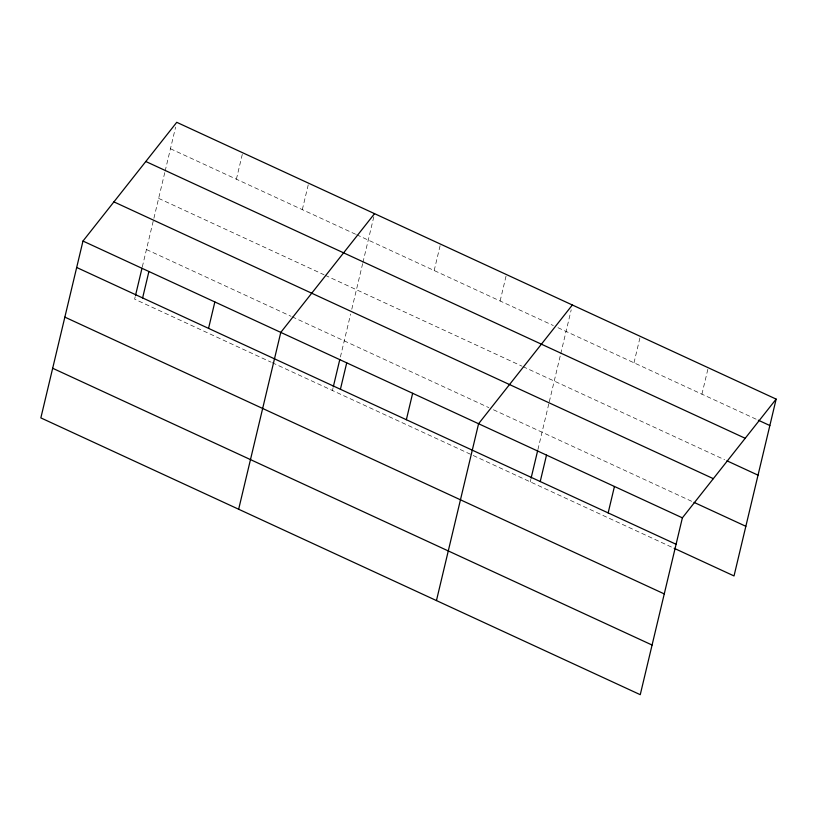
<?xml version="1.0" encoding="UTF-8"?>
<svg xmlns="http://www.w3.org/2000/svg" width="817" height="817" viewBox="0 0 817 817"><rect width="100%" height="100%" fill="white"/><g stroke="black" fill="none" stroke-linecap="round" stroke-linejoin="round"><path stroke-width="0.61" stroke-dasharray="4.08 3.06" d="M135.214 296.673L134.621 299.155L271.111 362.186M142.311 266.893L164.84 172.326M165.136 171.08L175.604 127.125M236.389 179.199L242.68 152.769M302.321 209.642L308.622 183.212M332.427 390.495L333.019 388.014M340.403 356.988L350.626 314.075M351.79 309.204L362.636 263.666M362.932 262.42L374.554 213.656M434.184 270.529L440.486 244.109M500.127 300.983L506.417 274.553M530.223 481.836L530.815 479.354M537.913 449.575L549.014 402.975M549.3 401.76L560.442 355.007M560.738 353.761L571.206 309.806M633.992 362.799L640.283 336.369M701.926 394.162L708.216 367.732M170.457 148.745L355.528 234.213M356.692 234.745L553.334 325.554M557.96 327.688L757.185 419.683M158.631 198.378L324.043 274.767M325.197 275.298L521.849 366.108M523.003 366.639L724.638 459.746M146.447 249.522L291.036 316.291M292.19 316.822L488.842 407.632M493.468 409.766L692.877 501.852M272.275 362.717L672.994 547.758"/><path stroke-width="1.23" d="M82.977 241.056L40.85 417.895L640.252 694.685L682.379 517.845L776.15 399.105L176.748 122.315L82.977 241.056L682.379 517.845M135.51 295.427L142.015 268.129M142.618 297.939L148.908 271.51M208.549 328.383L214.851 301.953M238.656 509.236L280.782 332.396L374.554 213.656M333.305 386.768L339.811 359.47M340.413 389.28L346.714 362.85M406.355 419.724L412.646 393.294M436.452 600.577L478.578 423.737L572.349 304.996M531.111 478.108L537.617 450.81M540.221 481.54L546.512 455.11M608.154 512.902L614.445 486.472M776.15 399.105L734.023 575.944L674.148 548.289M758.339 420.214L769.849 425.534M145.804 161.5L745.206 438.29M726.946 460.808L758.033 475.167M113.92 201.881L713.323 478.66M694.031 502.384L745.85 526.301M76.686 267.486L676.078 544.275M64.86 317.129L664.262 593.908M52.676 368.263L652.078 645.042"/></g></svg>
